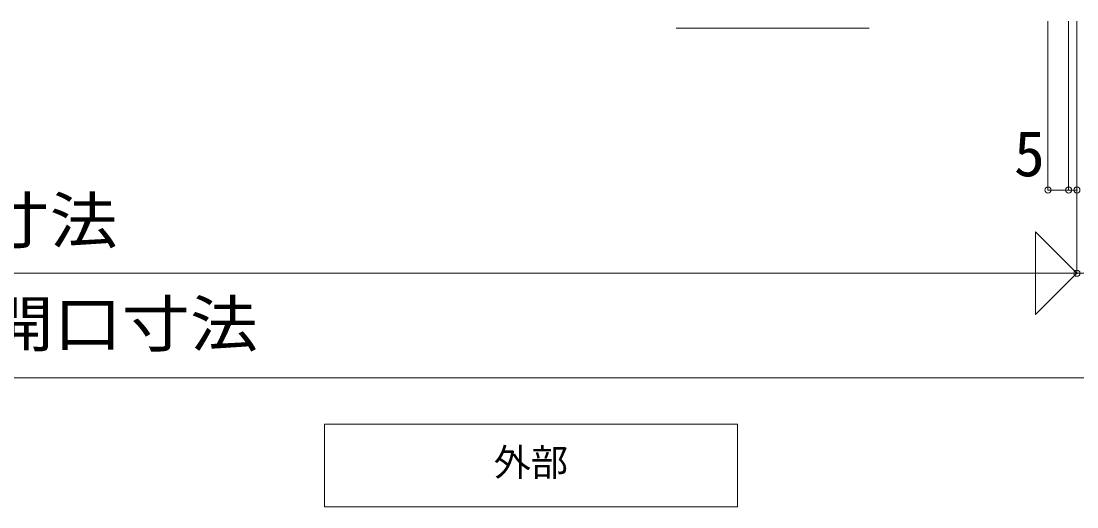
# Model space of a CAD drawing. Units: millimetres at full size, sheet at 1:3; details may follow other scales. Extents: x -616 to 554, y -508 to 310.
# Drawn here: x 136.7 to 392.4, y -38.1 to 79.5 of the extents above; entities that cross this region are included whole.
import ezdxf
from ezdxf.enums import TextEntityAlignment as Align

# ---------------------------------------------------------------- set-up
doc = ezdxf.new("R2010")
doc.units = ezdxf.units.MM
doc.header["$LTSCALE"] = 3
doc.header["$PDMODE"] = 32
doc.header["$PDSIZE"] = 1.5
doc.layers.add('0-2', color=7, linetype='Continuous', lineweight=9)
doc.layers.add('0-C', color=7, linetype='Continuous', lineweight=9)
doc.styles.add('HGSｺﾞｼｯｸM', font='')
doc.styles.add('ＭＳ ゴシック', font='')
doc.styles.get('HGSｺﾞｼｯｸM').set_extended_font_data('HGSｺﾞｼｯｸM')
doc.styles.get('ＭＳ ゴシック').set_extended_font_data('MS Gothic')

msp = doc.modelspace()

# ---------------------------------------------------------------- linework, layer by layer
at = {"layer": '0-2'}
for p, q in [((385.444, 38.578), (385.444, 79.483)), ((390.444, 38.578), (390.444, 79.483)), ((392.444, 38.578), (392.444, 79.483)), ((390.444, 38.578), (385.444, 38.578)), ((392.444, 38.578), (390.444, 38.578))]:
    msp.add_line(p, q, dxfattribs=at)
at = {"layer": '0-2', "color": 6}
msp.add_line((295.4, 77.81), (342.128, 77.81), dxfattribs=at)
at = {"layer": '0-2'}
msp.add_lwpolyline([(210.209, -18.09), (210.209, -38.09), (310.209, -38.09), (310.209, -18.09)], close=True, dxfattribs=at)
for p in [(385.444, 38.578), (390.444, 38.578), (392.444, 38.578)]:
    msp.add_point(p, dxfattribs=at)
at = {"layer": '0-C'}
for p, q in [((392.444, 18.47), (392.444, 76.406)), ((382.444, 8.47), (382.444, 28.47)), ((392.444, 18.47), (382.444, 28.47)), ((392.444, 18.47), (-109.253, 18.47)), ((392.444, 18.47), (382.444, 8.47)), ((392.444, 18.47), (424.444, 18.47)), ((-141.253, -6.883), (424.444, -6.883))]:
    msp.add_line(p, q, dxfattribs=at)
msp.add_point((392.444, 18.47), dxfattribs=at)

# ---------------------------------------------------------------- texts
at = {"layer": '0-2'}
for s, height, style, p in [('5', 11, 'ＭＳ ゴシック', (377.212, 38.628)), ('外部', 6.598, 'HGSｺﾞｼｯｸM', (251.194, -32.59))]:
    msp.add_text(s, height=height, dxfattribs=dict(at, style=style)).set_placement(p, align=Align.BOTTOM_LEFT)
at = {"layer": '0-C', "style": 'ＭＳ ゴシック', "width": 1.1}
for s, p in [('枠外寸法', (94.089, 22.41)), ('軽量下地開口寸法', (62.074, -2.596))]:
    msp.add_text(s, height=11, dxfattribs=at).set_placement(p, align=Align.BOTTOM_LEFT)

doc.saveas('drawing.dxf')
